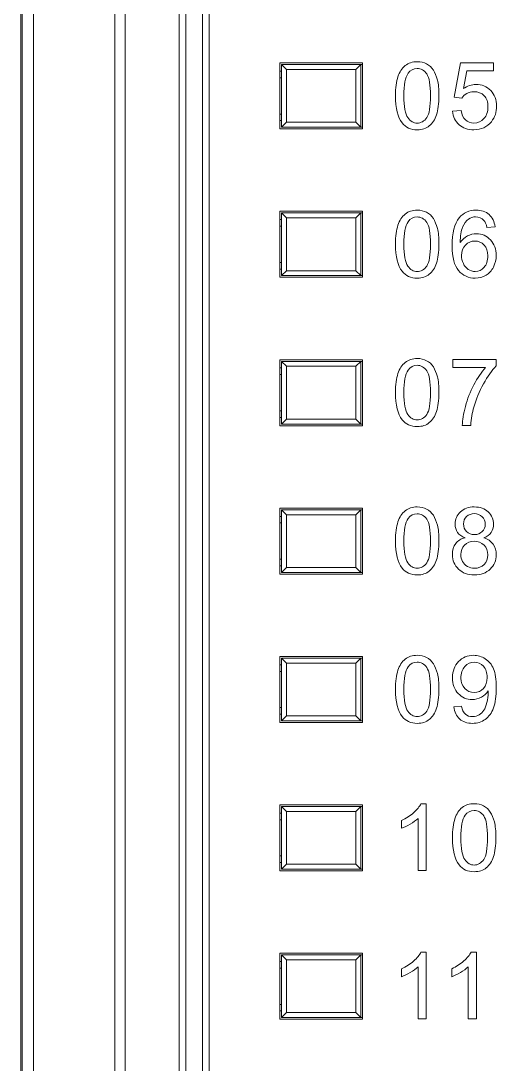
# Model space of a CAD drawing. Header units: millimetres. Extents: x 33157 to 59611, y -29750 to 1750.
# Drawn here: x 53368.53 to 53382.96, y -3985.27 to -3953.63 of the extents above; entities that cross this region are included whole.
import ezdxf

# ---------------------------------------------------------------- set-up
doc = ezdxf.new("R2010")
doc.units = ezdxf.units.MM
doc.layers.get('0').update_dxf_attribs({"lineweight": 18})

msp = doc.modelspace()

# ---------------------------------------------------------------- linework, layer by layer
at = {"lineweight": 9}
for p, q in [((53368.534, -3917.66), (53368.534, -4016.16)), ((53368.572, -3918.324), (53368.572, -4015.496)), ((53368.914, -3918.324), (53368.914, -4015.496)), ((53371.38, -3922.641), (53371.38, -4011.179)), ((53371.697, -3922.641), (53371.697, -4011.179)), ((53373.334, -3922.91), (53373.334, -4010.91)), ((53373.534, -3922.91), (53373.534, -4010.91)), ((53374.034, -3922.91), (53374.034, -4010.91)), ((53374.234, -3922.91), (53374.234, -4010.91)), ((53376.384, -3954.91), (53376.384, -3956.91)), ((53376.434, -3954.96), (53376.434, -3956.86)), ((53378.834, -3954.96), (53378.834, -3956.86)), ((53378.884, -3954.91), (53378.884, -3956.91)), ((53376.584, -3955.11), (53376.584, -3956.71)), ((53378.684, -3955.11), (53378.684, -3956.71)), ((53376.384, -3959.41), (53376.384, -3961.41)), ((53376.434, -3959.46), (53376.434, -3961.36)), ((53378.834, -3959.46), (53378.834, -3961.36)), ((53378.884, -3959.41), (53378.884, -3961.41)), ((53376.584, -3959.61), (53376.584, -3961.21)), ((53378.684, -3959.61), (53378.684, -3961.21)), ((53376.384, -3963.91), (53376.384, -3965.91)), ((53378.884, -3963.91), (53378.884, -3965.91)), ((53376.434, -3963.96), (53376.434, -3965.86)), ((53376.584, -3964.11), (53376.584, -3965.71)), ((53378.684, -3964.11), (53378.684, -3965.71)), ((53378.834, -3963.96), (53378.834, -3965.86)), ((53376.384, -3968.41), (53376.384, -3970.41)), ((53376.434, -3968.46), (53376.434, -3970.36)), ((53376.584, -3968.61), (53376.584, -3970.21)), ((53378.684, -3968.61), (53378.684, -3970.21)), ((53378.834, -3968.46), (53378.834, -3970.36)), ((53378.884, -3968.41), (53378.884, -3970.41)), ((53376.384, -3972.91), (53376.384, -3974.91)), ((53376.434, -3972.96), (53376.434, -3974.86)), ((53378.834, -3972.96), (53378.834, -3974.86)), ((53378.884, -3972.91), (53378.884, -3974.91)), ((53376.584, -3973.11), (53376.584, -3974.71)), ((53378.684, -3973.11), (53378.684, -3974.71)), ((53376.384, -3977.41), (53376.384, -3979.41)), ((53376.434, -3977.46), (53376.434, -3979.36)), ((53378.834, -3977.46), (53378.834, -3979.36)), ((53378.884, -3977.41), (53378.884, -3979.41)), ((53376.584, -3977.61), (53376.584, -3979.21)), ((53378.684, -3977.61), (53378.684, -3979.21)), ((53376.384, -3981.91), (53376.384, -3983.91)), ((53378.884, -3981.91), (53378.884, -3983.91)), ((53376.434, -3981.96), (53376.434, -3983.86)), ((53376.584, -3982.11), (53376.584, -3983.71)), ((53378.684, -3982.11), (53378.684, -3983.71)), ((53378.834, -3981.96), (53378.834, -3983.86))]:
    msp.add_line(p, q, dxfattribs=at)
for points in [[(53378.884, -3954.91), (53378.884, -3954.91), (53376.384, -3954.91), (53376.384, -3954.91)], [(53376.434, -3954.96), (53376.434, -3954.96), (53378.884, -3954.96), (53378.884, -3954.96)], [(53376.434, -3954.96), (53376.434, -3954.96), (53376.584, -3955.11), (53376.584, -3955.11)], [(53378.834, -3954.96), (53378.834, -3954.96), (53378.684, -3955.11), (53378.684, -3955.11)], [(53376.434, -3955.16), (53376.434, -3955.16), (53376.384, -3955.16), (53376.384, -3955.16)], [(53376.434, -3955.36), (53376.434, -3955.36), (53376.384, -3955.36), (53376.384, -3955.36)], [(53378.684, -3955.11), (53378.684, -3955.11), (53376.584, -3955.11), (53376.584, -3955.11)], [(53376.384, -3956.46), (53376.384, -3956.46), (53376.434, -3956.46), (53376.434, -3956.46)], [(53376.384, -3956.91), (53376.384, -3956.91), (53378.884, -3956.91), (53378.884, -3956.91)], [(53376.384, -3956.66), (53376.384, -3956.66), (53376.434, -3956.66), (53376.434, -3956.66)], [(53376.434, -3956.86), (53376.434, -3956.86), (53378.884, -3956.86), (53378.884, -3956.86)], [(53376.434, -3956.86), (53376.434, -3956.86), (53376.584, -3956.71), (53376.584, -3956.71)], [(53376.584, -3956.71), (53376.584, -3956.71), (53378.684, -3956.71), (53378.684, -3956.71)], [(53378.834, -3956.86), (53378.834, -3956.86), (53378.684, -3956.71), (53378.684, -3956.71)], [(53378.884, -3959.41), (53378.884, -3959.41), (53376.384, -3959.41), (53376.384, -3959.41)], [(53376.434, -3959.46), (53376.434, -3959.46), (53378.884, -3959.46), (53378.884, -3959.46)], [(53376.434, -3959.46), (53376.434, -3959.46), (53376.584, -3959.61), (53376.584, -3959.61)], [(53378.834, -3959.46), (53378.834, -3959.46), (53378.684, -3959.61), (53378.684, -3959.61)], [(53376.434, -3959.66), (53376.434, -3959.66), (53376.384, -3959.66), (53376.384, -3959.66)], [(53378.684, -3959.61), (53378.684, -3959.61), (53376.584, -3959.61), (53376.584, -3959.61)], [(53376.434, -3959.86), (53376.434, -3959.86), (53376.384, -3959.86), (53376.384, -3959.86)], [(53376.384, -3960.96), (53376.384, -3960.96), (53376.434, -3960.96), (53376.434, -3960.96)], [(53376.384, -3961.16), (53376.384, -3961.16), (53376.434, -3961.16), (53376.434, -3961.16)], [(53376.434, -3961.36), (53376.434, -3961.36), (53378.884, -3961.36), (53378.884, -3961.36)], [(53376.434, -3961.36), (53376.434, -3961.36), (53376.584, -3961.21), (53376.584, -3961.21)], [(53376.584, -3961.21), (53376.584, -3961.21), (53378.684, -3961.21), (53378.684, -3961.21)], [(53378.834, -3961.36), (53378.834, -3961.36), (53378.684, -3961.21), (53378.684, -3961.21)], [(53376.384, -3961.41), (53376.384, -3961.41), (53378.884, -3961.41), (53378.884, -3961.41)], [(53378.884, -3963.91), (53378.884, -3963.91), (53376.384, -3963.91), (53376.384, -3963.91)], [(53376.434, -3964.16), (53376.434, -3964.16), (53376.384, -3964.16), (53376.384, -3964.16)], [(53376.434, -3963.96), (53376.434, -3963.96), (53378.884, -3963.96), (53378.884, -3963.96)], [(53376.434, -3963.96), (53376.434, -3963.96), (53376.584, -3964.11), (53376.584, -3964.11)], [(53378.684, -3964.11), (53378.684, -3964.11), (53376.584, -3964.11), (53376.584, -3964.11)], [(53378.834, -3963.96), (53378.834, -3963.96), (53378.684, -3964.11), (53378.684, -3964.11)], [(53376.434, -3964.36), (53376.434, -3964.36), (53376.384, -3964.36), (53376.384, -3964.36)], [(53376.384, -3965.46), (53376.384, -3965.46), (53376.434, -3965.46), (53376.434, -3965.46)], [(53376.384, -3965.66), (53376.384, -3965.66), (53376.434, -3965.66), (53376.434, -3965.66)], [(53376.434, -3965.86), (53376.434, -3965.86), (53376.584, -3965.71), (53376.584, -3965.71)], [(53376.584, -3965.71), (53376.584, -3965.71), (53378.684, -3965.71), (53378.684, -3965.71)], [(53378.834, -3965.86), (53378.834, -3965.86), (53378.684, -3965.71), (53378.684, -3965.71)], [(53376.384, -3965.91), (53376.384, -3965.91), (53378.884, -3965.91), (53378.884, -3965.91)], [(53376.434, -3965.86), (53376.434, -3965.86), (53378.884, -3965.86), (53378.884, -3965.86)], [(53378.884, -3968.41), (53378.884, -3968.41), (53376.384, -3968.41), (53376.384, -3968.41)], [(53376.434, -3968.66), (53376.434, -3968.66), (53376.384, -3968.66), (53376.384, -3968.66)], [(53376.434, -3968.46), (53376.434, -3968.46), (53378.884, -3968.46), (53378.884, -3968.46)], [(53376.434, -3968.46), (53376.434, -3968.46), (53376.584, -3968.61), (53376.584, -3968.61)], [(53378.684, -3968.61), (53378.684, -3968.61), (53376.584, -3968.61), (53376.584, -3968.61)], [(53378.834, -3968.46), (53378.834, -3968.46), (53378.684, -3968.61), (53378.684, -3968.61)], [(53376.434, -3968.86), (53376.434, -3968.86), (53376.384, -3968.86), (53376.384, -3968.86)], [(53376.384, -3969.96), (53376.384, -3969.96), (53376.434, -3969.96), (53376.434, -3969.96)], [(53376.384, -3970.16), (53376.384, -3970.16), (53376.434, -3970.16), (53376.434, -3970.16)], [(53376.434, -3970.36), (53376.434, -3970.36), (53376.584, -3970.21), (53376.584, -3970.21)], [(53376.584, -3970.21), (53376.584, -3970.21), (53378.684, -3970.21), (53378.684, -3970.21)], [(53378.834, -3970.36), (53378.834, -3970.36), (53378.684, -3970.21), (53378.684, -3970.21)], [(53376.384, -3970.41), (53376.384, -3970.41), (53378.884, -3970.41), (53378.884, -3970.41)], [(53376.434, -3970.36), (53376.434, -3970.36), (53378.884, -3970.36), (53378.884, -3970.36)], [(53378.884, -3972.91), (53378.884, -3972.91), (53376.384, -3972.91), (53376.384, -3972.91)], [(53376.434, -3972.96), (53376.434, -3972.96), (53378.884, -3972.96), (53378.884, -3972.96)], [(53376.434, -3972.96), (53376.434, -3972.96), (53376.584, -3973.11), (53376.584, -3973.11)], [(53378.834, -3972.96), (53378.834, -3972.96), (53378.684, -3973.11), (53378.684, -3973.11)], [(53376.434, -3973.16), (53376.434, -3973.16), (53376.384, -3973.16), (53376.384, -3973.16)], [(53376.434, -3973.36), (53376.434, -3973.36), (53376.384, -3973.36), (53376.384, -3973.36)], [(53378.684, -3973.11), (53378.684, -3973.11), (53376.584, -3973.11), (53376.584, -3973.11)], [(53376.384, -3974.46), (53376.384, -3974.46), (53376.434, -3974.46), (53376.434, -3974.46)], [(53376.384, -3974.66), (53376.384, -3974.66), (53376.434, -3974.66), (53376.434, -3974.66)], [(53376.384, -3974.91), (53376.384, -3974.91), (53378.884, -3974.91), (53378.884, -3974.91)], [(53376.434, -3974.86), (53376.434, -3974.86), (53378.884, -3974.86), (53378.884, -3974.86)], [(53376.434, -3974.86), (53376.434, -3974.86), (53376.584, -3974.71), (53376.584, -3974.71)], [(53376.584, -3974.71), (53376.584, -3974.71), (53378.684, -3974.71), (53378.684, -3974.71)], [(53378.834, -3974.86), (53378.834, -3974.86), (53378.684, -3974.71), (53378.684, -3974.71)], [(53378.884, -3977.41), (53378.884, -3977.41), (53376.384, -3977.41), (53376.384, -3977.41)], [(53376.434, -3977.46), (53376.434, -3977.46), (53378.884, -3977.46), (53378.884, -3977.46)], [(53376.434, -3977.46), (53376.434, -3977.46), (53376.584, -3977.61), (53376.584, -3977.61)], [(53378.834, -3977.46), (53378.834, -3977.46), (53378.684, -3977.61), (53378.684, -3977.61)], [(53376.434, -3977.66), (53376.434, -3977.66), (53376.384, -3977.66), (53376.384, -3977.66)], [(53378.684, -3977.61), (53378.684, -3977.61), (53376.584, -3977.61), (53376.584, -3977.61)], [(53376.434, -3977.86), (53376.434, -3977.86), (53376.384, -3977.86), (53376.384, -3977.86)], [(53376.384, -3978.96), (53376.384, -3978.96), (53376.434, -3978.96), (53376.434, -3978.96)], [(53376.384, -3979.41), (53376.384, -3979.41), (53378.884, -3979.41), (53378.884, -3979.41)], [(53376.384, -3979.16), (53376.384, -3979.16), (53376.434, -3979.16), (53376.434, -3979.16)], [(53376.434, -3979.36), (53376.434, -3979.36), (53378.884, -3979.36), (53378.884, -3979.36)], [(53376.434, -3979.36), (53376.434, -3979.36), (53376.584, -3979.21), (53376.584, -3979.21)], [(53376.584, -3979.21), (53376.584, -3979.21), (53378.684, -3979.21), (53378.684, -3979.21)], [(53378.834, -3979.36), (53378.834, -3979.36), (53378.684, -3979.21), (53378.684, -3979.21)], [(53378.884, -3981.91), (53378.884, -3981.91), (53376.384, -3981.91), (53376.384, -3981.91)], [(53376.434, -3982.16), (53376.434, -3982.16), (53376.384, -3982.16), (53376.384, -3982.16)], [(53376.434, -3981.96), (53376.434, -3981.96), (53378.884, -3981.96), (53378.884, -3981.96)], [(53376.434, -3981.96), (53376.434, -3981.96), (53376.584, -3982.11), (53376.584, -3982.11)], [(53378.684, -3982.11), (53378.684, -3982.11), (53376.584, -3982.11), (53376.584, -3982.11)], [(53378.834, -3981.96), (53378.834, -3981.96), (53378.684, -3982.11), (53378.684, -3982.11)], [(53376.434, -3982.36), (53376.434, -3982.36), (53376.384, -3982.36), (53376.384, -3982.36)], [(53376.384, -3983.46), (53376.384, -3983.46), (53376.434, -3983.46), (53376.434, -3983.46)], [(53376.384, -3983.66), (53376.384, -3983.66), (53376.434, -3983.66), (53376.434, -3983.66)], [(53376.434, -3983.86), (53376.434, -3983.86), (53376.584, -3983.71), (53376.584, -3983.71)], [(53376.584, -3983.71), (53376.584, -3983.71), (53378.684, -3983.71), (53378.684, -3983.71)], [(53378.834, -3983.86), (53378.834, -3983.86), (53378.684, -3983.71), (53378.684, -3983.71)], [(53376.384, -3983.91), (53376.384, -3983.91), (53378.884, -3983.91), (53378.884, -3983.91)], [(53376.434, -3983.86), (53376.434, -3983.86), (53378.884, -3983.86), (53378.884, -3983.86)]]:
    msp.add_open_spline(points, degree=3, dxfattribs=at)
for points, knots in [([(53379.884, -3955.906), (53379.884, -3955.667), (53379.909, -3955.474), (53379.958, -3955.329), (53380.007, -3955.182), (53380.08, -3955.07), (53380.177, -3954.991), (53380.273, -3954.913), (53380.395, -3954.874), (53380.542, -3954.874), (53380.65, -3954.874), (53380.745, -3954.895), (53380.827, -3954.939), (53380.909, -3954.983), (53380.977, -3955.046), (53381.03, -3955.128), (53381.082, -3955.21), (53381.124, -3955.31), (53381.154, -3955.428), (53381.184, -3955.546), (53381.199, -3955.706), (53381.199, -3955.906), (53381.199, -3956.143), (53381.175, -3956.335), (53381.126, -3956.48), (53381.078, -3956.627), (53381.005, -3956.739), (53380.908, -3956.818), (53380.812, -3956.897), (53380.689, -3956.937), (53380.542, -3956.937), (53380.347, -3956.937), (53380.195, -3956.868), (53380.084, -3956.729), (53379.951, -3956.559), (53379.884, -3956.285), (53379.884, -3955.906)], [0, 0, 0, 0, 140422.594021, 140422.594021, 140422.594021, 280845.188041, 280845.188041, 280845.188041, 421267.782062, 421267.782062, 421267.782062, 561690.376083, 561690.376083, 561690.376083, 702112.970103, 702112.970103, 702112.970103, 842535.564124, 842535.564124, 842535.564124, 982958.158145, 982958.158145, 982958.158145, 1123380.752165, 1123380.752165, 1123380.752165, 1263803.346186, 1263803.346186, 1263803.346186, 1404225.940207, 1404225.940207, 1404225.940207, 1544648.534228, 1544648.534228, 1544648.534228, 1685071.128248, 1685071.128248, 1685071.128248, 1685071.128248]), ([(53381.611, -3956.372), (53381.611, -3956.372), (53381.87, -3956.353), (53381.87, -3956.353), (53381.89, -3956.479), (53381.934, -3956.574), (53382.004, -3956.638), (53382.073, -3956.702), (53382.159, -3956.734), (53382.259, -3956.734), (53382.38, -3956.734), (53382.481, -3956.688), (53382.563, -3956.599), (53382.645, -3956.508), (53382.686, -3956.389), (53382.686, -3956.24), (53382.686, -3956.099), (53382.647, -3955.987), (53382.568, -3955.905), (53382.49, -3955.823), (53382.386, -3955.782), (53382.256, -3955.782), (53382.176, -3955.782), (53382.104, -3955.801), (53382.04, -3955.837), (53381.977, -3955.874), (53381.927, -3955.922), (53381.89, -3955.98), (53381.89, -3955.98), (53381.656, -3955.946), (53381.656, -3955.946), (53381.656, -3955.946), (53381.85, -3954.908), (53381.85, -3954.908), (53381.85, -3954.908), (53382.852, -3954.908), (53382.852, -3954.908), (53382.852, -3954.908), (53382.852, -3955.145), (53382.852, -3955.145), (53382.852, -3955.145), (53382.048, -3955.145), (53382.048, -3955.145), (53382.048, -3955.145), (53381.941, -3955.69), (53381.941, -3955.69), (53382.062, -3955.605), (53382.189, -3955.562), (53382.321, -3955.562), (53382.497, -3955.562), (53382.646, -3955.623), (53382.767, -3955.746), (53382.888, -3955.868), (53382.948, -3956.025), (53382.948, -3956.217), (53382.948, -3956.4), (53382.895, -3956.558), (53382.789, -3956.691), (53382.66, -3956.855), (53382.483, -3956.937), (53382.259, -3956.937), (53382.075, -3956.937), (53381.926, -3956.885), (53381.81, -3956.782), (53381.693, -3956.679), (53381.627, -3956.543), (53381.611, -3956.372)], [0, 0, 0, 0, 137454.165951, 137454.165951, 137454.165951, 274908.331901, 274908.331901, 274908.331901, 412362.497852, 412362.497852, 412362.497852, 549816.663802, 549816.663802, 549816.663802, 687270.829753, 687270.829753, 687270.829753, 824724.995703, 824724.995703, 824724.995703, 962179.161654, 962179.161654, 962179.161654, 1099633.327605, 1099633.327605, 1099633.327605, 1237087.493555, 1237087.493555, 1237087.493555, 1374541.659506, 1374541.659506, 1374541.659506, 1511995.825456, 1511995.825456, 1511995.825456, 1649449.991407, 1649449.991407, 1649449.991407, 1786904.157357, 1786904.157357, 1786904.157357, 1924358.323308, 1924358.323308, 1924358.323308, 2061812.489258, 2061812.489258, 2061812.489258, 2199266.655209, 2199266.655209, 2199266.655209, 2336720.82116, 2336720.82116, 2336720.82116, 2474174.98711, 2474174.98711, 2474174.98711, 2611629.153061, 2611629.153061, 2611629.153061, 2749083.319011, 2749083.319011, 2749083.319011, 2886537.484962, 2886537.484962, 2886537.484962, 3023991.650912, 3023991.650912, 3023991.650912, 3023991.650912]), ([(53380.138, -3955.907), (53380.138, -3956.239), (53380.177, -3956.46), (53380.254, -3956.569), (53380.332, -3956.679), (53380.428, -3956.734), (53380.542, -3956.734), (53380.656, -3956.734), (53380.752, -3956.678), (53380.829, -3956.569), (53380.907, -3956.459), (53380.945, -3956.238), (53380.945, -3955.907), (53380.945, -3955.574), (53380.907, -3955.353), (53380.829, -3955.244), (53380.752, -3955.134), (53380.655, -3955.08), (53380.539, -3955.08), (53380.425, -3955.08), (53380.334, -3955.128), (53380.266, -3955.225), (53380.181, -3955.347), (53380.138, -3955.575), (53380.138, -3955.907)], [0, 0, 0, 0, 143691.655767, 143691.655767, 143691.655767, 287383.311534, 287383.311534, 287383.311534, 431074.967301, 431074.967301, 431074.967301, 574766.623068, 574766.623068, 574766.623068, 718458.278835, 718458.278835, 718458.278835, 862149.934602, 862149.934602, 862149.934602, 1005841.590369, 1005841.590369, 1005841.590369, 1149533.246136, 1149533.246136, 1149533.246136, 1149533.246136]), ([(53379.884, -3960.406), (53379.884, -3960.167), (53379.909, -3959.974), (53379.958, -3959.829), (53380.007, -3959.682), (53380.08, -3959.57), (53380.177, -3959.491), (53380.273, -3959.413), (53380.395, -3959.374), (53380.542, -3959.374), (53380.65, -3959.374), (53380.745, -3959.395), (53380.827, -3959.439), (53380.909, -3959.483), (53380.977, -3959.546), (53381.03, -3959.628), (53381.082, -3959.71), (53381.124, -3959.81), (53381.154, -3959.928), (53381.184, -3960.046), (53381.199, -3960.206), (53381.199, -3960.406), (53381.199, -3960.643), (53381.175, -3960.835), (53381.126, -3960.98), (53381.078, -3961.127), (53381.005, -3961.239), (53380.908, -3961.318), (53380.812, -3961.397), (53380.689, -3961.437), (53380.542, -3961.437), (53380.347, -3961.437), (53380.195, -3961.368), (53380.084, -3961.229), (53379.951, -3961.059), (53379.884, -3960.785), (53379.884, -3960.406)], [0, 0, 0, 0, 140428.858141, 140428.858141, 140428.858141, 280857.716282, 280857.716282, 280857.716282, 421286.574422, 421286.574422, 421286.574422, 561715.432563, 561715.432563, 561715.432563, 702144.290704, 702144.290704, 702144.290704, 842573.148845, 842573.148845, 842573.148845, 983002.006986, 983002.006986, 983002.006986, 1123430.865127, 1123430.865127, 1123430.865127, 1263859.723267, 1263859.723267, 1263859.723267, 1404288.581408, 1404288.581408, 1404288.581408, 1544717.439549, 1544717.439549, 1544717.439549, 1685146.29769, 1685146.29769, 1685146.29769, 1685146.29769]), ([(53382.9, -3959.876), (53382.9, -3959.876), (53382.655, -3959.896), (53382.655, -3959.896), (53382.633, -3959.798), (53382.601, -3959.727), (53382.56, -3959.683), (53382.493, -3959.612), (53382.41, -3959.577), (53382.311, -3959.577), (53382.231, -3959.577), (53382.161, -3959.599), (53382.1, -3959.643), (53382.022, -3959.7), (53381.961, -3959.783), (53381.915, -3959.892), (53381.87, -3960.002), (53381.847, -3960.157), (53381.845, -3960.359), (53381.905, -3960.268), (53381.978, -3960.201), (53382.064, -3960.157), (53382.151, -3960.113), (53382.241, -3960.091), (53382.336, -3960.091), (53382.502, -3960.091), (53382.643, -3960.152), (53382.76, -3960.273), (53382.876, -3960.395), (53382.934, -3960.552), (53382.934, -3960.746), (53382.934, -3960.873), (53382.907, -3960.99), (53382.852, -3961.099), (53382.797, -3961.209), (53382.723, -3961.292), (53382.627, -3961.35), (53382.531, -3961.408), (53382.422, -3961.437), (53382.301, -3961.437), (53382.095, -3961.437), (53381.926, -3961.361), (53381.795, -3961.209), (53381.665, -3961.057), (53381.599, -3960.806), (53381.599, -3960.457), (53381.599, -3960.067), (53381.672, -3959.782), (53381.816, -3959.605), (53381.942, -3959.451), (53382.112, -3959.374), (53382.326, -3959.374), (53382.485, -3959.374), (53382.616, -3959.418), (53382.717, -3959.507), (53382.819, -3959.596), (53382.88, -3959.719), (53382.9, -3959.876)], [0, 0, 0, 0, 137917.89748, 137917.89748, 137917.89748, 275835.79496, 275835.79496, 275835.79496, 413753.692441, 413753.692441, 413753.692441, 551671.589921, 551671.589921, 551671.589921, 689589.487401, 689589.487401, 689589.487401, 827507.384881, 827507.384881, 827507.384881, 965425.282362, 965425.282362, 965425.282362, 1103343.179842, 1103343.179842, 1103343.179842, 1241261.077322, 1241261.077322, 1241261.077322, 1379178.974802, 1379178.974802, 1379178.974802, 1517096.872283, 1517096.872283, 1517096.872283, 1655014.769763, 1655014.769763, 1655014.769763, 1792932.667243, 1792932.667243, 1792932.667243, 1930850.564723, 1930850.564723, 1930850.564723, 2068768.462204, 2068768.462204, 2068768.462204, 2206686.359684, 2206686.359684, 2206686.359684, 2344604.257164, 2344604.257164, 2344604.257164, 2482522.154644, 2482522.154644, 2482522.154644, 2620440.052125, 2620440.052125, 2620440.052125, 2620440.052125]), ([(53380.138, -3960.407), (53380.138, -3960.739), (53380.177, -3960.96), (53380.254, -3961.069), (53380.332, -3961.179), (53380.428, -3961.234), (53380.542, -3961.234), (53380.656, -3961.234), (53380.752, -3961.178), (53380.829, -3961.069), (53380.907, -3960.959), (53380.945, -3960.738), (53380.945, -3960.407), (53380.945, -3960.074), (53380.907, -3959.853), (53380.829, -3959.744), (53380.752, -3959.634), (53380.655, -3959.58), (53380.539, -3959.58), (53380.425, -3959.58), (53380.334, -3959.628), (53380.266, -3959.725), (53380.181, -3959.847), (53380.138, -3960.075), (53380.138, -3960.407)], [0, 0, 0, 0, 143698.066459, 143698.066459, 143698.066459, 287396.132917, 287396.132917, 287396.132917, 431094.199376, 431094.199376, 431094.199376, 574792.265835, 574792.265835, 574792.265835, 718490.332294, 718490.332294, 718490.332294, 862188.398752, 862188.398752, 862188.398752, 1005886.465211, 1005886.465211, 1005886.465211, 1149584.53167, 1149584.53167, 1149584.53167, 1149584.53167]), ([(53381.884, -3960.748), (53381.884, -3960.834), (53381.903, -3960.916), (53381.939, -3960.994), (53381.975, -3961.072), (53382.026, -3961.131), (53382.09, -3961.172), (53382.155, -3961.213), (53382.224, -3961.234), (53382.297, -3961.234), (53382.403, -3961.234), (53382.493, -3961.191), (53382.568, -3961.107), (53382.643, -3961.022), (53382.68, -3960.907), (53382.68, -3960.762), (53382.68, -3960.622), (53382.643, -3960.512), (53382.569, -3960.432), (53382.495, -3960.351), (53382.401, -3960.311), (53382.287, -3960.311), (53382.175, -3960.311), (53382.08, -3960.351), (53382.001, -3960.432), (53381.923, -3960.512), (53381.884, -3960.617), (53381.884, -3960.748)], [0, 0, 0, 0, 142389.161443, 142389.161443, 142389.161443, 284778.322886, 284778.322886, 284778.322886, 427167.484328, 427167.484328, 427167.484328, 569556.645771, 569556.645771, 569556.645771, 711945.807214, 711945.807214, 711945.807214, 854334.968657, 854334.968657, 854334.968657, 996724.1301, 996724.1301, 996724.1301, 1139113.291542, 1139113.291542, 1139113.291542, 1281502.452985, 1281502.452985, 1281502.452985, 1281502.452985]), ([(53379.884, -3964.906), (53379.884, -3964.667), (53379.909, -3964.474), (53379.958, -3964.329), (53380.007, -3964.182), (53380.08, -3964.07), (53380.177, -3963.991), (53380.273, -3963.913), (53380.395, -3963.874), (53380.542, -3963.874), (53380.65, -3963.874), (53380.745, -3963.895), (53380.827, -3963.939), (53380.909, -3963.983), (53380.977, -3964.046), (53381.03, -3964.128), (53381.082, -3964.21), (53381.124, -3964.31), (53381.154, -3964.428), (53381.184, -3964.546), (53381.199, -3964.706), (53381.199, -3964.906), (53381.199, -3965.143), (53381.175, -3965.335), (53381.126, -3965.48), (53381.078, -3965.627), (53381.005, -3965.739), (53380.908, -3965.818), (53380.812, -3965.897), (53380.689, -3965.937), (53380.542, -3965.937), (53380.347, -3965.937), (53380.195, -3965.868), (53380.084, -3965.729), (53379.951, -3965.559), (53379.884, -3965.285), (53379.884, -3964.906)], [0, 0, 0, 0, 140435.12287, 140435.12287, 140435.12287, 280870.24574, 280870.24574, 280870.24574, 421305.368611, 421305.368611, 421305.368611, 561740.491481, 561740.491481, 561740.491481, 702175.614351, 702175.614351, 702175.614351, 842610.737221, 842610.737221, 842610.737221, 983045.860092, 983045.860092, 983045.860092, 1123480.982962, 1123480.982962, 1123480.982962, 1263916.105832, 1263916.105832, 1263916.105832, 1404351.228702, 1404351.228702, 1404351.228702, 1544786.351573, 1544786.351573, 1544786.351573, 1685221.474443, 1685221.474443, 1685221.474443, 1685221.474443]), ([(53381.625, -3964.145), (53381.625, -3964.145), (53381.625, -3963.908), (53381.625, -3963.908), (53381.625, -3963.908), (53382.931, -3963.908), (53382.931, -3963.908), (53382.931, -3963.908), (53382.931, -3964.099), (53382.931, -3964.099), (53382.803, -3964.236), (53382.675, -3964.418), (53382.549, -3964.646), (53382.422, -3964.873), (53382.325, -3965.107), (53382.256, -3965.347), (53382.207, -3965.516), (53382.175, -3965.702), (53382.161, -3965.903), (53382.161, -3965.903), (53381.907, -3965.903), (53381.907, -3965.903), (53381.91, -3965.744), (53381.941, -3965.551), (53382.001, -3965.326), (53382.06, -3965.1), (53382.145, -3964.883), (53382.257, -3964.674), (53382.368, -3964.464), (53382.487, -3964.288), (53382.612, -3964.145), (53382.612, -3964.145), (53381.625, -3964.145), (53381.625, -3964.145)], [0, 0, 0, 0, 140848.401263, 140848.401263, 140848.401263, 281696.802526, 281696.802526, 281696.802526, 422545.203789, 422545.203789, 422545.203789, 563393.605052, 563393.605052, 563393.605052, 704242.006315, 704242.006315, 704242.006315, 845090.407577, 845090.407577, 845090.407577, 985938.80884, 985938.80884, 985938.80884, 1126787.210103, 1126787.210103, 1126787.210103, 1267635.611366, 1267635.611366, 1267635.611366, 1408484.012629, 1408484.012629, 1408484.012629, 1549332.413892, 1549332.413892, 1549332.413892, 1549332.413892]), ([(53380.138, -3964.907), (53380.138, -3965.239), (53380.177, -3965.46), (53380.254, -3965.569), (53380.332, -3965.679), (53380.428, -3965.734), (53380.542, -3965.734), (53380.656, -3965.734), (53380.752, -3965.678), (53380.829, -3965.569), (53380.907, -3965.459), (53380.945, -3965.238), (53380.945, -3964.907), (53380.945, -3964.574), (53380.907, -3964.353), (53380.829, -3964.244), (53380.752, -3964.134), (53380.655, -3964.08), (53380.539, -3964.08), (53380.425, -3964.08), (53380.334, -3964.128), (53380.266, -3964.225), (53380.181, -3964.347), (53380.138, -3964.575), (53380.138, -3964.907)], [0, 0, 0, 0, 143704.477775, 143704.477775, 143704.477775, 287408.955549, 287408.955549, 287408.955549, 431113.433324, 431113.433324, 431113.433324, 574817.911099, 574817.911099, 574817.911099, 718522.388873, 718522.388873, 718522.388873, 862226.866648, 862226.866648, 862226.866648, 1005931.344423, 1005931.344423, 1005931.344423, 1149635.822198, 1149635.822198, 1149635.822198, 1149635.822198]), ([(53379.884, -3969.406), (53379.884, -3969.167), (53379.909, -3968.974), (53379.958, -3968.829), (53380.007, -3968.682), (53380.08, -3968.57), (53380.177, -3968.491), (53380.273, -3968.413), (53380.395, -3968.374), (53380.542, -3968.374), (53380.65, -3968.374), (53380.745, -3968.395), (53380.827, -3968.439), (53380.909, -3968.483), (53380.977, -3968.546), (53381.03, -3968.628), (53381.082, -3968.71), (53381.124, -3968.81), (53381.154, -3968.928), (53381.184, -3969.046), (53381.199, -3969.206), (53381.199, -3969.406), (53381.199, -3969.643), (53381.175, -3969.835), (53381.126, -3969.98), (53381.078, -3970.127), (53381.005, -3970.239), (53380.908, -3970.318), (53380.812, -3970.397), (53380.689, -3970.437), (53380.542, -3970.437), (53380.347, -3970.437), (53380.195, -3970.368), (53380.084, -3970.229), (53379.951, -3970.059), (53379.884, -3969.785), (53379.884, -3969.406)], [0, 0, 0, 0, 140441.388209, 140441.388209, 140441.388209, 280882.776418, 280882.776418, 280882.776418, 421324.164627, 421324.164627, 421324.164627, 561765.552835, 561765.552835, 561765.552835, 702206.941044, 702206.941044, 702206.941044, 842648.329253, 842648.329253, 842648.329253, 983089.717462, 983089.717462, 983089.717462, 1123531.105671, 1123531.105671, 1123531.105671, 1263972.49388, 1263972.49388, 1263972.49388, 1404413.882089, 1404413.882089, 1404413.882089, 1544855.270297, 1544855.270297, 1544855.270297, 1685296.658506, 1685296.658506, 1685296.658506, 1685296.658506]), ([(53380.138, -3969.407), (53380.138, -3969.739), (53380.177, -3969.96), (53380.254, -3970.069), (53380.332, -3970.179), (53380.428, -3970.234), (53380.542, -3970.234), (53380.656, -3970.234), (53380.752, -3970.178), (53380.829, -3970.069), (53380.907, -3969.959), (53380.945, -3969.738), (53380.945, -3969.407), (53380.945, -3969.074), (53380.907, -3968.853), (53380.829, -3968.744), (53380.752, -3968.634), (53380.655, -3968.58), (53380.539, -3968.58), (53380.425, -3968.58), (53380.334, -3968.628), (53380.266, -3968.725), (53380.181, -3968.847), (53380.138, -3969.075), (53380.138, -3969.407)], [0, 0, 0, 0, 143710.889715, 143710.889715, 143710.889715, 287421.77943, 287421.77943, 287421.77943, 431132.669144, 431132.669144, 431132.669144, 574843.558859, 574843.558859, 574843.558859, 718554.448574, 718554.448574, 718554.448574, 862265.338289, 862265.338289, 862265.338289, 1005976.228004, 1005976.228004, 1005976.228004, 1149687.117718, 1149687.117718, 1149687.117718, 1149687.117718]), ([(53381.993, -3969.307), (53381.89, -3969.27), (53381.814, -3969.216), (53381.764, -3969.146), (53381.715, -3969.076), (53381.69, -3968.992), (53381.69, -3968.895), (53381.69, -3968.748), (53381.742, -3968.624), (53381.848, -3968.524), (53381.953, -3968.424), (53382.094, -3968.374), (53382.269, -3968.374), (53382.445, -3968.374), (53382.587, -3968.425), (53382.694, -3968.527), (53382.802, -3968.63), (53382.855, -3968.755), (53382.855, -3968.902), (53382.855, -3968.996), (53382.831, -3969.077), (53382.782, -3969.147), (53382.733, -3969.216), (53382.659, -3969.27), (53382.558, -3969.307), (53382.682, -3969.348), (53382.776, -3969.413), (53382.84, -3969.503), (53382.905, -3969.593), (53382.937, -3969.7), (53382.937, -3969.825), (53382.937, -3969.998), (53382.876, -3970.143), (53382.754, -3970.26), (53382.632, -3970.378), (53382.471, -3970.437), (53382.272, -3970.437), (53382.073, -3970.437), (53381.913, -3970.378), (53381.791, -3970.26), (53381.669, -3970.142), (53381.608, -3969.995), (53381.608, -3969.818), (53381.608, -3969.687), (53381.641, -3969.577), (53381.708, -3969.488), (53381.775, -3969.4), (53381.87, -3969.339), (53381.993, -3969.307)], [0, 0, 0, 0, 138811.221581, 138811.221581, 138811.221581, 277622.443162, 277622.443162, 277622.443162, 416433.664743, 416433.664743, 416433.664743, 555244.886324, 555244.886324, 555244.886324, 694056.107905, 694056.107905, 694056.107905, 832867.329486, 832867.329486, 832867.329486, 971678.551067, 971678.551067, 971678.551067, 1110489.772648, 1110489.772648, 1110489.772648, 1249300.994228, 1249300.994228, 1249300.994228, 1388112.215809, 1388112.215809, 1388112.215809, 1526923.43739, 1526923.43739, 1526923.43739, 1665734.658971, 1665734.658971, 1665734.658971, 1804545.880552, 1804545.880552, 1804545.880552, 1943357.102133, 1943357.102133, 1943357.102133, 2082168.323714, 2082168.323714, 2082168.323714, 2220979.545295, 2220979.545295, 2220979.545295, 2220979.545295]), ([(53381.944, -3968.886), (53381.944, -3968.982), (53381.974, -3969.06), (53382.035, -3969.121), (53382.096, -3969.181), (53382.176, -3969.212), (53382.275, -3969.212), (53382.372, -3969.212), (53382.45, -3969.182), (53382.51, -3969.122), (53382.571, -3969.061), (53382.601, -3968.988), (53382.601, -3968.9), (53382.601, -3968.809), (53382.57, -3968.732), (53382.508, -3968.67), (53382.445, -3968.608), (53382.367, -3968.577), (53382.272, -3968.577), (53382.177, -3968.577), (53382.098, -3968.607), (53382.036, -3968.668), (53381.975, -3968.729), (53381.944, -3968.801), (53381.944, -3968.886)], [0, 0, 0, 0, 143715.484858, 143715.484858, 143715.484858, 287430.969717, 287430.969717, 287430.969717, 431146.454575, 431146.454575, 431146.454575, 574861.939434, 574861.939434, 574861.939434, 718577.424292, 718577.424292, 718577.424292, 862292.909151, 862292.909151, 862292.909151, 1006008.394009, 1006008.394009, 1006008.394009, 1149723.878868, 1149723.878868, 1149723.878868, 1149723.878868]), ([(53381.862, -3969.82), (53381.862, -3969.891), (53381.878, -3969.959), (53381.911, -3970.026), (53381.944, -3970.091), (53381.994, -3970.143), (53382.061, -3970.179), (53382.127, -3970.215), (53382.199, -3970.234), (53382.274, -3970.234), (53382.394, -3970.234), (53382.492, -3970.195), (53382.568, -3970.119), (53382.645, -3970.043), (53382.683, -3969.946), (53382.683, -3969.829), (53382.683, -3969.709), (53382.644, -3969.61), (53382.565, -3969.532), (53382.486, -3969.454), (53382.386, -3969.415), (53382.266, -3969.415), (53382.149, -3969.415), (53382.052, -3969.454), (53381.976, -3969.531), (53381.9, -3969.608), (53381.862, -3969.704), (53381.862, -3969.82)], [0, 0, 0, 0, 142401.471059, 142401.471059, 142401.471059, 284802.942118, 284802.942118, 284802.942118, 427204.413177, 427204.413177, 427204.413177, 569605.884237, 569605.884237, 569605.884237, 712007.355296, 712007.355296, 712007.355296, 854408.826355, 854408.826355, 854408.826355, 996810.297414, 996810.297414, 996810.297414, 1139211.768473, 1139211.768473, 1139211.768473, 1281613.239532, 1281613.239532, 1281613.239532, 1281613.239532]), ([(53379.884, -3973.906), (53379.884, -3973.667), (53379.909, -3973.474), (53379.958, -3973.329), (53380.007, -3973.182), (53380.08, -3973.07), (53380.177, -3972.991), (53380.273, -3972.913), (53380.395, -3972.874), (53380.542, -3972.874), (53380.65, -3972.874), (53380.745, -3972.895), (53380.827, -3972.939), (53380.909, -3972.983), (53380.977, -3973.046), (53381.03, -3973.128), (53381.082, -3973.21), (53381.124, -3973.31), (53381.154, -3973.428), (53381.184, -3973.546), (53381.199, -3973.706), (53381.199, -3973.906), (53381.199, -3974.143), (53381.175, -3974.335), (53381.126, -3974.48), (53381.078, -3974.627), (53381.005, -3974.739), (53380.908, -3974.818), (53380.812, -3974.897), (53380.689, -3974.937), (53380.542, -3974.937), (53380.347, -3974.937), (53380.195, -3974.868), (53380.084, -3974.729), (53379.951, -3974.559), (53379.884, -3974.285), (53379.884, -3973.906)], [0, 0, 0, 0, 140447.654157, 140447.654157, 140447.654157, 280895.308313, 280895.308313, 280895.308313, 421342.96247, 421342.96247, 421342.96247, 561790.616626, 561790.616626, 561790.616626, 702238.270783, 702238.270783, 702238.270783, 842685.92494, 842685.92494, 842685.92494, 983133.579096, 983133.579096, 983133.579096, 1123581.233253, 1123581.233253, 1123581.233253, 1264028.887409, 1264028.887409, 1264028.887409, 1404476.541566, 1404476.541566, 1404476.541566, 1544924.195723, 1544924.195723, 1544924.195723, 1685371.849879, 1685371.849879, 1685371.849879, 1685371.849879]), ([(53380.138, -3973.907), (53380.138, -3974.239), (53380.177, -3974.46), (53380.254, -3974.569), (53380.332, -3974.679), (53380.428, -3974.734), (53380.542, -3974.734), (53380.656, -3974.734), (53380.752, -3974.678), (53380.829, -3974.569), (53380.907, -3974.459), (53380.945, -3974.238), (53380.945, -3973.907), (53380.945, -3973.574), (53380.907, -3973.353), (53380.829, -3973.244), (53380.752, -3973.134), (53380.655, -3973.08), (53380.539, -3973.08), (53380.425, -3973.08), (53380.334, -3973.128), (53380.266, -3973.225), (53380.181, -3973.347), (53380.138, -3973.575), (53380.138, -3973.907)], [0, 0, 0, 0, 143717.302279, 143717.302279, 143717.302279, 287434.604558, 287434.604558, 287434.604558, 431151.906837, 431151.906837, 431151.906837, 574869.209116, 574869.209116, 574869.209116, 718586.511395, 718586.511395, 718586.511395, 862303.813674, 862303.813674, 862303.813674, 1006021.115953, 1006021.115953, 1006021.115953, 1149738.418232, 1149738.418232, 1149738.418232, 1149738.418232]), ([(53381.647, -3974.434), (53381.647, -3974.434), (53381.884, -3974.415), (53381.884, -3974.415), (53381.905, -3974.527), (53381.943, -3974.607), (53382, -3974.658), (53382.057, -3974.708), (53382.13, -3974.734), (53382.219, -3974.734), (53382.295, -3974.734), (53382.362, -3974.716), (53382.42, -3974.681), (53382.478, -3974.646), (53382.525, -3974.599), (53382.561, -3974.541), (53382.597, -3974.482), (53382.628, -3974.403), (53382.653, -3974.304), (53382.678, -3974.205), (53382.69, -3974.104), (53382.69, -3974.001), (53382.69, -3973.99), (53382.69, -3973.973), (53382.689, -3973.951), (53382.639, -3974.03), (53382.572, -3974.094), (53382.486, -3974.143), (53382.4, -3974.193), (53382.307, -3974.217), (53382.207, -3974.217), (53382.04, -3974.217), (53381.899, -3974.156), (53381.784, -3974.035), (53381.668, -3973.914), (53381.611, -3973.754), (53381.611, -3973.556), (53381.611, -3973.351), (53381.671, -3973.186), (53381.792, -3973.061), (53381.912, -3972.936), (53382.063, -3972.874), (53382.245, -3972.874), (53382.376, -3972.874), (53382.496, -3972.909), (53382.605, -3972.98), (53382.714, -3973.051), (53382.796, -3973.151), (53382.852, -3973.282), (53382.909, -3973.413), (53382.937, -3973.603), (53382.937, -3973.851), (53382.937, -3974.109), (53382.909, -3974.314), (53382.853, -3974.467), (53382.797, -3974.621), (53382.714, -3974.737), (53382.603, -3974.817), (53382.493, -3974.897), (53382.363, -3974.937), (53382.215, -3974.937), (53382.056, -3974.937), (53381.928, -3974.893), (53381.827, -3974.805), (53381.728, -3974.717), (53381.667, -3974.593), (53381.647, -3974.434)], [0, 0, 0, 0, 137480.03279, 137480.03279, 137480.03279, 274960.065579, 274960.065579, 274960.065579, 412440.098369, 412440.098369, 412440.098369, 549920.131159, 549920.131159, 549920.131159, 687400.163949, 687400.163949, 687400.163949, 824880.196738, 824880.196738, 824880.196738, 962360.229528, 962360.229528, 962360.229528, 1099840.262318, 1099840.262318, 1099840.262318, 1237320.295108, 1237320.295108, 1237320.295108, 1374800.327897, 1374800.327897, 1374800.327897, 1512280.360687, 1512280.360687, 1512280.360687, 1649760.393477, 1649760.393477, 1649760.393477, 1787240.426267, 1787240.426267, 1787240.426267, 1924720.459056, 1924720.459056, 1924720.459056, 2062200.491846, 2062200.491846, 2062200.491846, 2199680.524636, 2199680.524636, 2199680.524636, 2337160.557425, 2337160.557425, 2337160.557425, 2474640.590215, 2474640.590215, 2474640.590215, 2612120.623005, 2612120.623005, 2612120.623005, 2749600.655795, 2749600.655795, 2749600.655795, 2887080.688584, 2887080.688584, 2887080.688584, 3024560.721374, 3024560.721374, 3024560.721374, 3024560.721374]), ([(53382.66, -3973.543), (53382.66, -3973.401), (53382.623, -3973.288), (53382.548, -3973.205), (53382.473, -3973.122), (53382.382, -3973.08), (53382.274, -3973.08), (53382.163, -3973.08), (53382.067, -3973.124), (53381.986, -3973.214), (53381.905, -3973.304), (53381.865, -3973.421), (53381.865, -3973.564), (53381.865, -3973.692), (53381.903, -3973.797), (53381.98, -3973.877), (53382.057, -3973.957), (53382.153, -3973.997), (53382.267, -3973.997), (53382.382, -3973.997), (53382.476, -3973.957), (53382.55, -3973.877), (53382.624, -3973.797), (53382.66, -3973.685), (53382.66, -3973.543)], [0, 0, 0, 0, 143721.236365, 143721.236365, 143721.236365, 287442.47273, 287442.47273, 287442.47273, 431163.709095, 431163.709095, 431163.709095, 574884.945461, 574884.945461, 574884.945461, 718606.181826, 718606.181826, 718606.181826, 862327.418191, 862327.418191, 862327.418191, 1006048.654556, 1006048.654556, 1006048.654556, 1149769.890921, 1149769.890921, 1149769.890921, 1149769.890921]), ([(53380.816, -3979.403), (53380.816, -3979.403), (53380.567, -3979.403), (53380.567, -3979.403), (53380.567, -3979.403), (53380.567, -3977.821), (53380.567, -3977.821), (53380.507, -3977.879), (53380.429, -3977.936), (53380.332, -3977.993), (53380.235, -3978.05), (53380.148, -3978.092), (53380.07, -3978.121), (53380.07, -3978.121), (53380.07, -3977.881), (53380.07, -3977.881), (53380.209, -3977.816), (53380.331, -3977.737), (53380.435, -3977.644), (53380.538, -3977.551), (53380.612, -3977.461), (53380.656, -3977.374), (53380.656, -3977.374), (53380.816, -3977.374), (53380.816, -3977.374), (53380.816, -3977.374), (53380.816, -3979.403), (53380.816, -3979.403)], [0, 0, 0, 0, 142406.368713, 142406.368713, 142406.368713, 284812.737426, 284812.737426, 284812.737426, 427219.106139, 427219.106139, 427219.106139, 569625.474853, 569625.474853, 569625.474853, 712031.843566, 712031.843566, 712031.843566, 854438.212279, 854438.212279, 854438.212279, 996844.580992, 996844.580992, 996844.580992, 1139250.949705, 1139250.949705, 1139250.949705, 1281657.318418, 1281657.318418, 1281657.318418, 1281657.318418]), ([(53381.611, -3978.406), (53381.611, -3978.167), (53381.635, -3977.974), (53381.684, -3977.829), (53381.733, -3977.682), (53381.806, -3977.57), (53381.903, -3977.491), (53382, -3977.413), (53382.121, -3977.374), (53382.268, -3977.374), (53382.376, -3977.374), (53382.471, -3977.395), (53382.554, -3977.439), (53382.636, -3977.483), (53382.703, -3977.546), (53382.756, -3977.628), (53382.809, -3977.71), (53382.85, -3977.81), (53382.88, -3977.928), (53382.911, -3978.046), (53382.926, -3978.206), (53382.926, -3978.406), (53382.926, -3978.643), (53382.901, -3978.835), (53382.853, -3978.98), (53382.804, -3979.127), (53382.731, -3979.239), (53382.635, -3979.318), (53382.538, -3979.397), (53382.416, -3979.437), (53382.268, -3979.437), (53382.074, -3979.437), (53381.921, -3979.368), (53381.81, -3979.229), (53381.677, -3979.059), (53381.611, -3978.785), (53381.611, -3978.406)], [0, 0, 0, 0, 140458.284077, 140458.284077, 140458.284077, 280916.568154, 280916.568154, 280916.568154, 421374.852231, 421374.852231, 421374.852231, 561833.136308, 561833.136308, 561833.136308, 702291.420385, 702291.420385, 702291.420385, 842749.704462, 842749.704462, 842749.704462, 983207.988539, 983207.988539, 983207.988539, 1123666.272616, 1123666.272616, 1123666.272616, 1264124.556693, 1264124.556693, 1264124.556693, 1404582.84077, 1404582.84077, 1404582.84077, 1545041.124847, 1545041.124847, 1545041.124847, 1685499.408924, 1685499.408924, 1685499.408924, 1685499.408924]), ([(53381.865, -3978.407), (53381.865, -3978.739), (53381.903, -3978.96), (53381.981, -3979.069), (53382.058, -3979.179), (53382.154, -3979.234), (53382.268, -3979.234), (53382.382, -3979.234), (53382.478, -3979.178), (53382.556, -3979.069), (53382.633, -3978.959), (53382.672, -3978.738), (53382.672, -3978.407), (53382.672, -3978.074), (53382.633, -3977.853), (53382.556, -3977.744), (53382.478, -3977.634), (53382.382, -3977.58), (53382.265, -3977.58), (53382.152, -3977.58), (53382.06, -3977.628), (53381.992, -3977.725), (53381.907, -3977.847), (53381.865, -3978.075), (53381.865, -3978.407)], [0, 0, 0, 0, 143728.180362, 143728.180362, 143728.180362, 287456.360724, 287456.360724, 287456.360724, 431184.541086, 431184.541086, 431184.541086, 574912.721448, 574912.721448, 574912.721448, 718640.90181, 718640.90181, 718640.90181, 862369.082172, 862369.082172, 862369.082172, 1006097.262534, 1006097.262534, 1006097.262534, 1149825.442896, 1149825.442896, 1149825.442896, 1149825.442896]), ([(53380.816, -3983.903), (53380.816, -3983.903), (53380.567, -3983.903), (53380.567, -3983.903), (53380.567, -3983.903), (53380.567, -3982.321), (53380.567, -3982.321), (53380.507, -3982.379), (53380.429, -3982.436), (53380.332, -3982.493), (53380.235, -3982.55), (53380.148, -3982.592), (53380.07, -3982.621), (53380.07, -3982.621), (53380.07, -3982.381), (53380.07, -3982.381), (53380.209, -3982.316), (53380.331, -3982.237), (53380.435, -3982.144), (53380.538, -3982.051), (53380.612, -3981.961), (53380.656, -3981.874), (53380.656, -3981.874), (53380.816, -3981.874), (53380.816, -3981.874), (53380.816, -3981.874), (53380.816, -3983.903), (53380.816, -3983.903)], [0, 0, 0, 0, 142412.473059, 142412.473059, 142412.473059, 284824.946118, 284824.946118, 284824.946118, 427237.419177, 427237.419177, 427237.419177, 569649.892235, 569649.892235, 569649.892235, 712062.365294, 712062.365294, 712062.365294, 854474.838353, 854474.838353, 854474.838353, 996887.311412, 996887.311412, 996887.311412, 1139299.784471, 1139299.784471, 1139299.784471, 1281712.25753, 1281712.25753, 1281712.25753, 1281712.25753]), ([(53382.333, -3983.903), (53382.333, -3983.903), (53382.084, -3983.903), (53382.084, -3983.903), (53382.084, -3983.903), (53382.084, -3982.321), (53382.084, -3982.321), (53382.025, -3982.379), (53381.946, -3982.436), (53381.849, -3982.493), (53381.752, -3982.55), (53381.665, -3982.592), (53381.588, -3982.621), (53381.588, -3982.621), (53381.588, -3982.381), (53381.588, -3982.381), (53381.726, -3982.316), (53381.848, -3982.237), (53381.952, -3982.144), (53382.056, -3982.051), (53382.129, -3981.961), (53382.173, -3981.874), (53382.173, -3981.874), (53382.333, -3981.874), (53382.333, -3981.874), (53382.333, -3981.874), (53382.333, -3983.903), (53382.333, -3983.903)], [0, 0, 0, 0, 142416.367019, 142416.367019, 142416.367019, 284832.734038, 284832.734038, 284832.734038, 427249.101057, 427249.101057, 427249.101057, 569665.468076, 569665.468076, 569665.468076, 712081.835095, 712081.835095, 712081.835095, 854498.202114, 854498.202114, 854498.202114, 996914.569133, 996914.569133, 996914.569133, 1139330.936152, 1139330.936152, 1139330.936152, 1281747.303171, 1281747.303171, 1281747.303171, 1281747.303171])]:
    msp.add_open_spline(points, degree=3, knots=knots)

doc.saveas('drawing.dxf')
